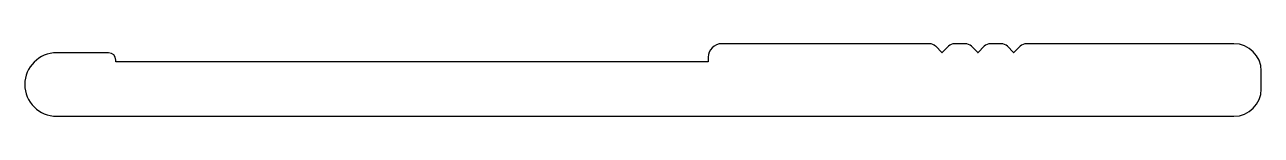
# Model space of a CAD drawing. Extents: x -17.3 to 17.2, y 0.3 to 2.3.
import ezdxf

# ---------------------------------------------------------------- set-up
doc = ezdxf.new("R2010")
doc.units = 0
doc.layers.get('0').update_dxf_attribs({"linetype": 'CONTINUOUS'})

msp = doc.modelspace()

# ---------------------------------------------------------------- linework, layer by layer
at = {"color": 7, "linetype": 'CONTINUOUS'}
for p, q in [((-14.968, 2.083), (-16.416, 2.083)), ((7.91, 2.337), (2.126, 2.337)), ((8.258, 2.092), (8.087, 2.264)), ((8.44, 2.264), (8.269, 2.092)), ((8.91, 2.337), (8.617, 2.337)), ((9.258, 2.092), (9.087, 2.264)), ((9.44, 2.264), (9.269, 2.092)), ((9.91, 2.337), (9.617, 2.337)), ((10.258, 2.092), (10.087, 2.264)), ((10.44, 2.264), (10.269, 2.092)), ((16.401, 2.337), (10.617, 2.337)), ((-14.765, 1.829), (-14.765, 1.88)), ((1.745, 1.829), (-14.765, 1.829)), ((1.745, 1.956), (1.745, 1.829)), ((17.163, 1.067), (17.163, 1.575)), ((-16.416, 0.305), (16.401, 0.305))]:
    msp.add_line(p, q, dxfattribs=at)
for centre, radius, start, end in [((-16.416, 1.194), 0.889, 90, 270), ((-14.968, 1.88), 0.203, 360, 90), ((2.126, 1.956), 0.381, 90, 180), ((7.91, 2.087), 0.25, 45, 90), ((8.264, 2.098), 0.008, 225, 315), ((8.617, 2.087), 0.25, 90, 135), ((8.91, 2.087), 0.25, 45, 90), ((9.263, 2.098), 0.008, 225, 315), ((9.617, 2.087), 0.25, 90, 135), ((9.91, 2.087), 0.25, 45, 90), ((10.263, 2.098), 0.008, 225, 315), ((10.617, 2.087), 0.25, 90, 135), ((16.401, 1.575), 0.762, 0, 90), ((16.401, 1.067), 0.762, 270, 360)]:
    msp.add_arc(centre, radius, start, end, dxfattribs=at)

doc.saveas('drawing.dxf')
